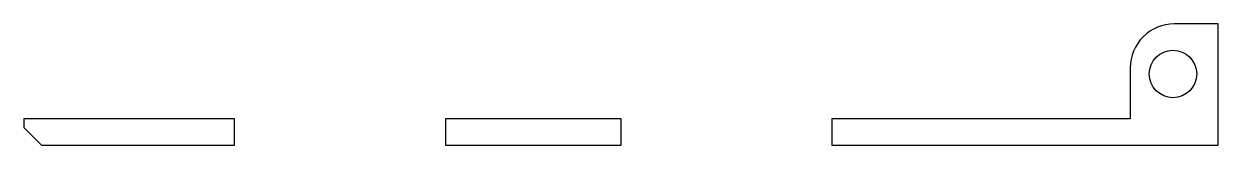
# Model space of a CAD drawing. Header units: millimetres. Extents: x -65.4 to 2.6, y -4.1 to 2.9.
import ezdxf

# ---------------------------------------------------------------- set-up
doc = ezdxf.new("R2010")
doc.units = ezdxf.units.MM
doc.layers.get('0').update_dxf_attribs({"linetype": 'CONTINUOUS'})

msp = doc.modelspace()

# ---------------------------------------------------------------- linework, layer by layer
msp.add_lwpolyline([(-2.43, -2.55), (-19.43, -2.55), (-19.43, -4.05), (2.57, -4.05), (2.57, 2.85), (0.07, 2.85, 0.414214), (-2.43, 0.35)], format="xyb", close=True)
for points in [[(-53.43, -2.55), (-65.43, -2.55), (-65.43, -3.05), (-64.43, -4.05), (-53.43, -4.05)], [(-31.43, -2.55), (-41.43, -2.55), (-41.43, -4.05), (-31.43, -4.05)]]:
    msp.add_lwpolyline(points, close=True)
msp.add_circle((0, 0), 1.35)

doc.saveas('drawing.dxf')
